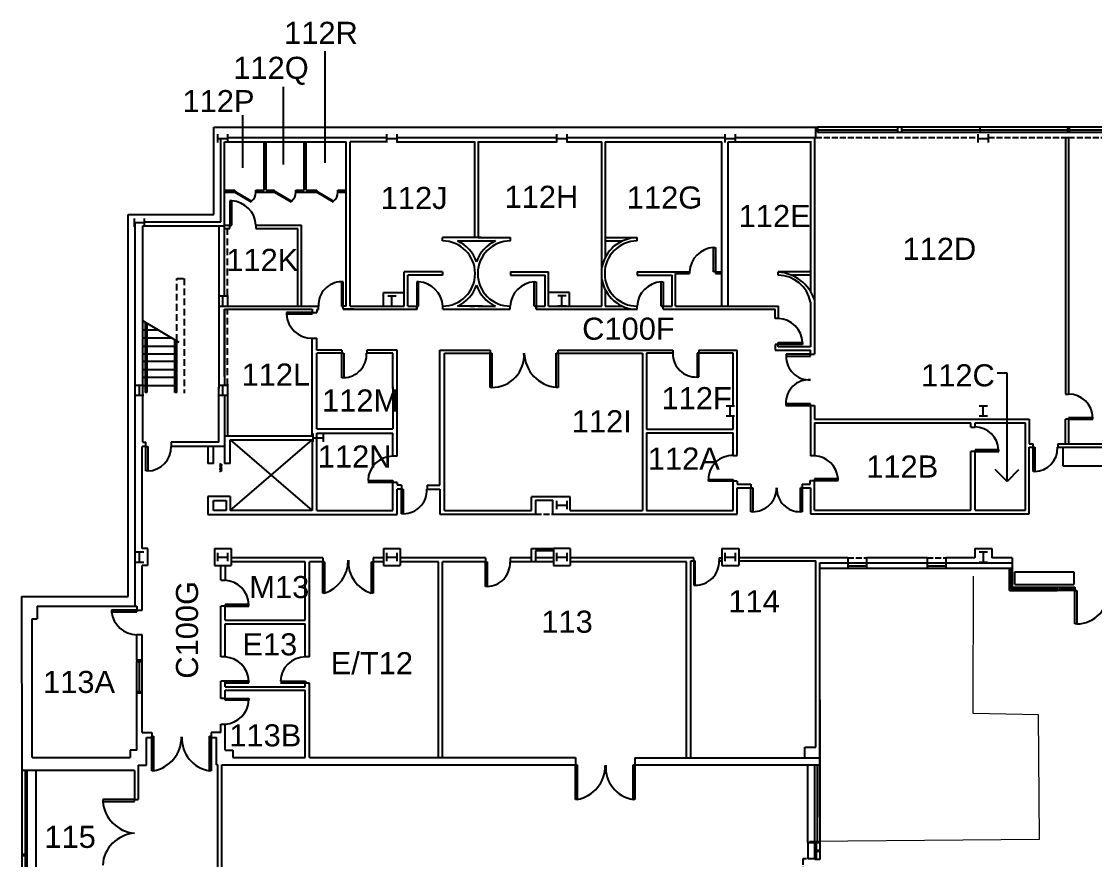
# Model space of a CAD drawing. Header units: inches. Extents: x -3488 to 2453, y 689 to 3968.
# Drawn here: x -3357 to -1826, y 2773 to 3968 of the extents above; entities that cross this region are included whole.
import ezdxf

# ---------------------------------------------------------------- set-up
doc = ezdxf.new("R2010")
doc.units = ezdxf.units.IN
doc.header["$LTSCALE"] = 96
doc.header["$MEASUREMENT"] = 0
doc.linetypes.add('HIDDEN', pattern=[0.12, 0.09, -0.03])
doc.linetypes.add('LD7', pattern=[0.15, 0.1, -0.05])
for name, color, linetype in [('A-DOOR', 4, 'CONTINUOUS'), ('A-EDIT', 9, 'CONTINUOUS'), ('A-FLOR-HRAL', 4, 'CONTINUOUS'), ('A-FLOR-STRS', 4, 'CONTINUOUS'), ('A-FURN', 3, 'CONTINUOUS'), ('A-GLAZ', 3, 'CONTINUOUS'), ('A-PFLR-TEXT', 3, 'CONTINUOUS'), ('A-ROOF-OTLN', 6, 'HIDDEN'), ('A-WALL', 5, 'CONTINUOUS'), ('A-WALL-JAMB', 6, 'CONTINUOUS'), ('S-COLS', 6, 'CONTINUOUS')]:
    doc.layers.add(name, color=color, linetype=linetype)
doc.layers.add('L-SITE-WALK', color=6, linetype='CONTINUOUS', lineweight=0)
doc.styles.get("Standard").update_dxf_attribs({"font": 'arial.ttf'})

msp = doc.modelspace()

# ---------------------------------------------------------------- linework, layer by layer
at = {"layer": 'A-DOOR'}
for p, q in [((-3053.2, 3724.6), (-3052.7, 3725.5)), ((-3053.2, 3724.6), (-3029.7, 3711)), ((-3052.7, 3725.5), (-3029.2, 3711.9)), ((-2996.2, 3724.6), (-2995.7, 3725.5)), ((-2996.2, 3724.6), (-2972.8, 3711)), ((-2995.7, 3725.5), (-2972.3, 3711.9)), ((-2936.2, 3724.6), (-2935.7, 3725.5)), ((-2936.2, 3724.6), (-2912.8, 3711)), ((-2935.7, 3725.5), (-2912.3, 3711.9)), ((-3060, 3712.2), (-3060, 3677.5)), ((-3057.4, 3712.2), (-3060, 3712.2)), ((-3057.4, 3677.5), (-3057.4, 3712.2)), ((-3029.7, 3711), (-3029.2, 3711.9)), ((-2972.8, 3711), (-2972.3, 3711.9)), ((-2912.8, 3711), (-2912.3, 3711.9)), ((-3060, 3677.5), (-3057.4, 3677.5)), ((-3060, 3677.5), (-3057.4, 3677.5)), ((-2369.9, 3610.9), (-2369.9, 3645.7)), ((-2369.9, 3645.7), (-2367.2, 3645.7)), ((-2367.2, 3645.7), (-2367.2, 3608.5)), ((-2367.2, 3610.9), (-2369.9, 3610.9)), ((-2898.3, 3596.7), (-2900.9, 3596.7)), ((-2900.9, 3596.7), (-2900.9, 3562)), ((-2898.3, 3562), (-2898.3, 3596.7)), ((-2790.8, 3596.7), (-2793.4, 3596.7)), ((-2790.8, 3562), (-2790.8, 3596.7)), ((-2625.7, 3562), (-2625.7, 3596.7)), ((-2625.7, 3596.7), (-2623.1, 3596.7)), ((-2623.1, 3596.7), (-2623.1, 3562)), ((-2444.6, 3596.7), (-2442, 3596.7)), ((-2444.6, 3562), (-2444.6, 3596.7)), ((-2442, 3596.7), (-2442, 3562)), ((-2942.6, 3553), (-2979.4, 3553)), ((-2979.4, 3553), (-2979.4, 3550.5)), ((-2942.6, 3553), (-2942.6, 3550.5)), ((-2900.9, 3562), (-2898.3, 3562)), ((-2793.4, 3562), (-2790.8, 3562)), ((-2793.4, 3562), (-2791.5, 3562)), ((-2623.1, 3562), (-2625.7, 3562)), ((-2625, 3562), (-2623.1, 3562)), ((-2442, 3562), (-2444.6, 3562)), ((-2444.6, 3562), (-2442, 3562)), ((-2942.6, 3550.5), (-2979.4, 3550.5)), ((-2277.6, 3510.1), (-2242.8, 3510.1)), ((-2277.6, 3507.5), (-2277.6, 3510.1)), ((-2242.8, 3507.5), (-2277.6, 3507.5)), ((-2242.8, 3510.1), (-2242.8, 3507.5)), ((-2900.2, 3494.8), (-2897.7, 3494.8)), ((-2900.2, 3460), (-2900.2, 3494.8)), ((-2897.7, 3494.8), (-2897.7, 3460)), ((-2688.9, 3494.8), (-2686.1, 3494.8)), ((-2688.9, 3446.2), (-2688.9, 3494.8)), ((-2686.1, 3494.8), (-2686.1, 3446.2)), ((-2594.4, 3494.8), (-2591.6, 3494.8)), ((-2594.4, 3446.2), (-2594.4, 3494.8)), ((-2591.6, 3494.8), (-2591.6, 3446.2)), ((-2393.5, 3494.8), (-2393.5, 3461)), ((-2390.9, 3494.8), (-2393.5, 3494.8)), ((-2390.9, 3461), (-2390.9, 3494.8)), ((-2231.5, 3493.3), (-2266.5, 3493.3)), ((-2266.5, 3493.3), (-2266.5, 3490.8)), ((-2231.5, 3490.8), (-2231.5, 3493.3)), ((-2266.5, 3490.8), (-2231.5, 3490.8)), ((-2393.5, 3461), (-2390.9, 3461)), ((-2897.7, 3460), (-2900.2, 3460)), ((-2686.1, 3446.2), (-2688.9, 3446.2)), ((-2591.6, 3446.2), (-2594.4, 3446.2)), ((-2231.8, 3422.8), (-2266.8, 3422.8)), ((-2266.8, 3422.8), (-2266.8, 3420.3)), ((-2266.8, 3420.3), (-2231.8, 3420.3)), ((-2231.8, 3420.3), (-2231.8, 3422.8)), ((-1828.8, 3402.8), (-1863.3, 3402.8)), ((-1863.3, 3402.8), (-1863.3, 3400.8)), ((-1863.3, 3400.8), (-1828.8, 3400.8)), ((-1828.8, 3400.8), (-1828.8, 3402.8)), ((-3179.9, 3361.7), (-3177.4, 3361.7)), ((-3179.9, 3326.9), (-3179.9, 3361.7)), ((-3177.4, 3361.7), (-3177.4, 3326.9)), ((-1996.8, 3357.1), (-1996.8, 3354.8)), ((-1963, 3357.1), (-1996.8, 3357.1)), ((-1996.8, 3354.8), (-1963, 3354.8)), ((-1963, 3354.8), (-1963, 3357.1)), ((-1914.1, 3360.8), (-1911.5, 3360.8)), ((-1914.1, 3326), (-1914.1, 3360.8)), ((-1911.5, 3360.8), (-1911.5, 3326)), ((-3177.4, 3326.9), (-3179.9, 3326.9)), ((-3075, 3337.8), (-3071.2, 3335.9)), ((-3075, 3334), (-3071.2, 3335.9)), ((-3075, 3334), (-3071.2, 3332.1)), ((-3075, 3330.1), (-3071.2, 3332.1)), ((-3075, 3330.1), (-3071.2, 3328.2)), ((-3075, 3326.3), (-3071.2, 3328.2)), ((-1911.5, 3326), (-1914.1, 3326)), ((-2863.2, 3313.3), (-2827.5, 3313.3)), ((-2827.5, 3310.5), (-2863.2, 3310.5)), ((-2827.5, 3313.3), (-2827.5, 3310.5)), ((-2377.3, 3312.4), (-2377.3, 3314.8)), ((-2377.3, 3314.8), (-2341.9, 3314.8)), ((-2341.9, 3312.4), (-2377.3, 3312.4)), ((-2341.9, 3314.8), (-2341.9, 3312.4)), ((-2192.2, 3315.6), (-2226, 3315.6)), ((-2226, 3315.6), (-2226, 3313.3)), ((-2226, 3313.3), (-2192.2, 3313.3)), ((-2192.2, 3313.3), (-2192.2, 3315.6)), ((-2815.1, 3300.9), (-2812.6, 3300.9)), ((-2815.1, 3266), (-2815.1, 3300.9)), ((-2812.6, 3300.9), (-2812.6, 3266)), ((-2316.5, 3302.8), (-2314.1, 3302.8)), ((-2316.5, 3268.8), (-2316.5, 3302.8)), ((-2314.1, 3302.8), (-2314.1, 3268.8)), ((-2243.3, 3302.8), (-2245.8, 3302.8)), ((-2245.7, 3268.8), (-2245.7, 3302.8)), ((-2243.3, 3302.8), (-2243.3, 3268.8)), ((-2812.6, 3266), (-2815.1, 3266)), ((-2314.1, 3268.8), (-2316.5, 3268.8)), ((-2243.3, 3268.8), (-2245.7, 3268.8)), ((-2927.5, 3152.6), (-2927.5, 3197.2)), ((-2925.2, 3197.2), (-2927.5, 3197.2)), ((-2925.2, 3197.2), (-2925.2, 3152.6)), ((-2858.1, 3152.6), (-2858.1, 3197.2)), ((-2858.1, 3197.2), (-2855.7, 3197.2)), ((-2855.7, 3197.2), (-2855.7, 3152.6)), ((-2695.5, 3197.2), (-2693, 3197.2)), ((-2695.5, 3162.3), (-2695.5, 3197)), ((-2693, 3197.2), (-2693, 3162.3)), ((-2398.2, 3198.9), (-2398.2, 3164)), ((-2398.2, 3198.9), (-2396.3, 3198.9)), ((-2396.3, 3164), (-2396.3, 3198.9)), ((-2693, 3162.3), (-2695.5, 3162.3)), ((-2398.2, 3164), (-2396.3, 3164)), ((-1854.2, 3108.7), (-1854.2, 3156.2)), ((-1854.2, 3156.2), (-1851.6, 3156.2)), ((-1851.6, 3156.2), (-1851.6, 3108.7)), ((-2925.2, 3152.6), (-2927.5, 3152.6)), ((-2855.7, 3152.6), (-2858.1, 3152.6)), ((-3192.8, 3128.4), (-3229.1, 3128.4)), ((-3229.1, 3128.4), (-3229.1, 3126.1)), ((-3229.1, 3126.1), (-3192.8, 3126.1)), ((-3192.8, 3126.1), (-3192.8, 3128.4)), ((-3032.9, 3136.5), (-3066.6, 3136.5)), ((-3066.6, 3136.5), (-3066.6, 3134.2)), ((-3066.6, 3134.2), (-3032.9, 3134.2)), ((-3032.9, 3134.2), (-3032.9, 3136.5)), ((-1851.6, 3108.7), (-1854.2, 3108.7)), ((-3032.9, 3027.2), (-3066.6, 3027.2)), ((-3066.6, 3024.9), (-3032.9, 3024.9)), ((-3032.9, 3024.9), (-3032.9, 3027.2)), ((-2988.1, 3027), (-2952.4, 3027)), ((-2952.4, 3024.2), (-2988.1, 3024.2)), ((-2952.4, 3027), (-2952.4, 3024.2)), ((-3066.6, 3000.2), (-3066.6, 3002.5)), ((-3066.6, 3002.5), (-3032.9, 3002.5)), ((-3032.9, 3002.5), (-3032.9, 3000.2)), ((-3032.9, 3000.2), (-3066.6, 3000.2)), ((-3171.3, 2948.5), (-3169, 2948.5)), ((-3171.3, 2899.2), (-3171.3, 2948.5)), ((-3169, 2948.5), (-3169, 2899.2)), ((-3089.3, 2948.5), (-3087, 2948.5)), ((-3089.3, 2899.2), (-3089.3, 2948.5)), ((-3087, 2948.5), (-3087, 2899.2)), ((-3169, 2899.2), (-3171.3, 2899.2)), ((-3087, 2899.2), (-3089.3, 2899.2)), ((-2566.7, 2858.4), (-2566.7, 2907.7)), ((-2566.7, 2907.7), (-2564.4, 2907.7)), ((-2564.4, 2907.7), (-2564.4, 2858.4)), ((-2484.7, 2858.4), (-2484.7, 2907.7)), ((-2484.7, 2907.7), (-2482.3, 2907.7)), ((-2482.3, 2907.7), (-2482.3, 2858.4)), ((-3241.6, 2858.5), (-3241.6, 2855.5)), ((-3196.3, 2858.5), (-3241.6, 2858.5)), ((-3241.6, 2855.5), (-3196.3, 2855.5)), ((-3196.3, 2855.5), (-3196.3, 2858.5)), ((-2564.4, 2858.4), (-2566.7, 2858.4)), ((-2482.3, 2858.4), (-2484.7, 2858.4))]:
    msp.add_line(p, q, dxfattribs=at)
at = {"layer": 'A-DOOR', "linetype": 'HIDDEN'}
for p, q in [((-2242.6, 2773.7), (-2242.6, 2676.2)), ((-2225.6, 2773.7), (-2242.6, 2773.7))]:
    msp.add_line(p, q, dxfattribs=at)
at = {"layer": 'A-DOOR'}
for centre, radius, start, end in [((-3037.9, 3723.8), 14.7, 306.0918, 3.0932), ((-2980.9, 3723.8), 14.7, 306.0918, 3.0932), ((-2920.9, 3723.8), 14.7, 306.0918, 3.0932), ((-3059.4, 3675.8), 36.4, 2.5858, 86.9186), ((-2367.9, 3609.3), 36.4, 93.0814, 177.4142), ((-2900.8, 3563.9), 32.8, 90.2276, 183.3412), ((-2792.8, 3560.3), 36.4, 2.5858, 86.9186), ((-2623.7, 3560.3), 36.4, 93.0814, 177.4142), ((-2442.6, 3560.3), 36.4, 93.0814, 177.4142), ((-2943.5, 3552.2), 35.7, 182.6793, 271.4586), ((-2279.2, 3508.1), 36.4, 3.0814, 87.4142), ((-2898.1, 3493.1), 33.1, 270.7102, 2.8987), ((-2685.7, 3491.6), 45.4, 269.4841, 4.0337), ((-2589.7, 3496.3), 50.3, 181.7806, 264.7015), ((-2394.9, 3494), 33.1, 178.7262, 272.3924), ((-2233.1, 3490.1), 33.3, 178.7265, 272.5358), ((-2234.1, 3424.2), 32.7, 85.7274, 182.5274), ((-1863.1, 3402.3), 34.2, 0.9562, 90.2036), ((-1997.5, 3355.4), 34.4, 2.851, 88.8749), ((-3178.2, 3361.3), 34.4, 271.2298, 1.1307), ((-1912.8, 3359.9), 33.9, 272.1695, 1.3078), ((-2827.7, 3312.6), 35.3, 89.6739, 178.8749), ((-2343.1, 3314.9), 34.1, 88.0564, 180.2733), ((-2226.7, 3313.9), 34.4, 2.851, 88.8749), ((-2812.6, 3299.7), 33.7, 270.0621, 1.8962), ((-2314, 3302.8), 34, 269.8723, 359.951), ((-2246.5, 3302.1), 33.3, 178.7658, 271.4109), ((-2940.2, 3199.1), 48.8, 287.9242, 0.6454), ((-2844.4, 3197.1), 46.7, 176.8324, 252.5812), ((-2693.4, 3195.4), 33.1, 270.7102, 2.8987), ((-2395.6, 3197.6), 33.6, 268.7147, 2.231), ((-3069.3, 3134.9), 36.3, 2.6003, 85.7451), ((-1852.1, 3154.7), 45.9, 270.5889, 1.8512), ((-3192, 3130.4), 37.2, 186.5419, 268.8762), ((-3069.3, 3025.5), 36.3, 2.6003, 85.7451), ((-2952.6, 3026.3), 35.3, 89.6739, 178.8749), ((-3069.3, 3001.9), 36.3, 274.2549, 357.3997), ((-3178, 2947.1), 48.8, 280.6351, 0.6454), ((-3081.8, 2945.3), 46.7, 176.8324, 260.8136), ((-2573.4, 2906.3), 48.8, 280.6351, 0.6454), ((-2477.2, 2904.5), 46.7, 176.8324, 260.8136), ((-3191.6, 2860.1), 50.2, 185.1657, 264.6557), ((-3193.2, 2761.7), 48.5, 93.5907, 176.5878)]:
    msp.add_arc(centre, radius, start, end, dxfattribs=at)
at = {"layer": 'A-EDIT'}
for p, q in [((-2428.1, 3499.2), (-2428.1, 3494.8)), ((-3059.5, 3371.3), (-2942.5, 3270.5)), ((-3059.5, 3270.5), (-2942.5, 3371.3)), ((-1871.3, 3360.7), (-1871.3, 3334.2)), ((-1871.3, 3334.2), (-1738.7, 3334.2)), ((-3066.6, 3061.7), (-3073, 3061.7))]:
    msp.add_line(p, q, dxfattribs=at)
at = {"layer": 'A-FLOR-HRAL'}
for p, q in [((-3180.9, 3539), (-3180.9, 3439)), ((-3178.6, 3537.6), (-3178.6, 3439)), ((-3138.5, 3439), (-3138.5, 3513.8)), ((-3135.9, 3439), (-3135.9, 3512.3)), ((-3178.6, 3439), (-3180.9, 3439)), ((-3135.9, 3439), (-3138.5, 3439))]:
    msp.add_line(p, q, dxfattribs=at)
at = {"layer": 'A-FLOR-STRS'}
for p, q in [((-3132.3, 3510.2), (-3184.3, 3541)), ((-3180.9, 3527.7), (-3184.3, 3527.7)), ((-3161.9, 3527.7), (-3178.6, 3527.7)), ((-3180.9, 3516.5), (-3184.3, 3516.5)), ((-3142.7, 3516.5), (-3178.6, 3516.5)), ((-3184.3, 3505), (-3180.9, 3505)), ((-3184.3, 3493.8), (-3180.9, 3493.8)), ((-3178.6, 3505), (-3138.5, 3505)), ((-3178.6, 3493.8), (-3138.5, 3493.8)), ((-3184.3, 3483.6), (-3180.9, 3483.6)), ((-3178.6, 3483.6), (-3138.5, 3483.6)), ((-3184.3, 3471.7), (-3180.9, 3471.7)), ((-3184.3, 3460.8), (-3180.9, 3460.8)), ((-3178.6, 3471.7), (-3138.5, 3471.7)), ((-3178.6, 3460.8), (-3138.5, 3460.8)), ((-3184.3, 3448.7), (-3180.9, 3448.7)), ((-3178.6, 3448.7), (-3138.5, 3448.7))]:
    msp.add_line(p, q, dxfattribs=at)
at = {"layer": 'A-FURN'}
for p, q in [((-1940, 3183), (-1855.7, 3183)), ((-1940, 3164.8), (-1940, 3183)), ((-1855.7, 3183), (-1855.7, 3164.8)), ((-1940, 3164.8), (-1855.7, 3164.8))]:
    msp.add_line(p, q, dxfattribs=at)
at = {"layer": 'A-GLAZ'}
for p, q in [((-2107.5, 3817.2), (-2221.8, 3817.2)), ((-2221.8, 3813.5), (-2107.5, 3813.5)), ((-1864.8, 3817.2), (-2101.9, 3817.2)), ((-2101.9, 3813.5), (-1864.8, 3813.5)), ((-1747.9, 3817.2), (-1862.3, 3817.2)), ((-1862.3, 3813.5), (-1747.9, 3813.5)), ((-2221.8, 3810.4), (-2107.5, 3810.4)), ((-2101.9, 3810.4), (-1864.8, 3810.4)), ((-1862.3, 3810.4), (-1747.9, 3810.4)), ((-2178.4, 3196), (-2151.5, 3196)), ((-2151.5, 3191.1), (-2178.4, 3191.1)), ((-2178.4, 3188.2), (-2151.5, 3188.2)), ((-2065.2, 3196), (-2038.3, 3196)), ((-2038.3, 3191.1), (-2065.2, 3191.1)), ((-2065.2, 3188.2), (-2038.3, 3188.2)), ((-1947.6, 3156.2), (-1947.6, 3188.2)), ((-1945.8, 3188.2), (-1945.8, 3158.3)), ((-1943.9, 3188.2), (-1943.9, 3161.3)), ((-1947.6, 3156.2), (-1879.6, 3156.2)), ((-1879.6, 3158.3), (-1945.8, 3158.3)), ((-1943.9, 3161.3), (-1879.6, 3161.3)), ((-1876.2, 3161.3), (-1856.6, 3161.3)), ((-1856.5, 3158.3), (-1876.2, 3158.3)), ((-1856.6, 3156.2), (-1876.2, 3156.2)), ((-3192.7, 3012.1), (-3192.7, 3055.2)), ((-3189.1, 3012.1), (-3189.1, 3055.2)), ((-3185.4, 3012.1), (-3185.4, 3055.2))]:
    msp.add_line(p, q, dxfattribs=at)
at = {"layer": 'A-PFLR-TEXT'}
for p, q in [((-2924, 3766.6), (-2924, 3925.8)), ((-2983.4, 3764.2), (-2983.4, 3874.7)), ((-3041.7, 3759.5), (-3041.7, 3834.3)), ((-1951.2, 3466.3), (-1965, 3466.3)), ((-1951.2, 3312), (-1951.2, 3466.3)), ((-1951.2, 3312), (-1968.3, 3329.2)), ((-1934.7, 3328.6), (-1951.2, 3312))]:
    msp.add_line(p, q, dxfattribs=at)
at = {"layer": 'A-ROOF-OTLN'}
for p, q in [((-2224.3, 3802.5), (-1992.3, 3802.5)), ((-1977.8, 3802.5), (-1867.8, 3802.5)), ((-1977.8, 3802.5), (-1867.8, 3802.5)), ((-1863.3, 3802.5), (-1632.8, 3802.5)), ((-2624.1, 3265.5), (-2599.2, 3265.5)), ((-2178.4, 3203.2), (-2151.5, 3203.2)), ((-2065.2, 3203.2), (-2038.3, 3203.2))]:
    msp.add_line(p, q, dxfattribs=at)
at = {"layer": 'A-ROOF-OTLN', "linetype": 'LD7'}
for p, q in [((-3063.7, 3577.1), (-3063.7, 3673)), ((-3135.9, 3601.6), (-3125.2, 3601.6)), ((-3135.9, 3512.3), (-3135.9, 3601.6)), ((-3125.2, 3601.6), (-3125.2, 3438)), ((-3063.7, 3449.4), (-3063.7, 3557.5))]:
    msp.add_line(p, q, dxfattribs=at)
at = {"layer": 'A-WALL'}
for p, q in [((-3082.8, 3692.5), (-3082.8, 3817.2)), ((-3082.8, 3817.2), (-2221.8, 3817.2)), ((-2224.3, 3817.2), (-2224.3, 3802.5)), ((-2221.8, 3817.2), (-2221.8, 3810.4)), ((-3072.8, 3682.5), (-3072.8, 3801.2)), ((-3062.8, 3802.5), (-2836.1, 3802.5)), ((-2821.6, 3802.5), (-2593.6, 3802.5)), ((-2579, 3802.5), (-2353.3, 3802.5)), ((-2338.7, 3802.5), (-2224.3, 3802.5)), ((-2226, 3802.5), (-2226, 3493.3)), ((-1867.8, 3802.5), (-1867.8, 3436.4)), ((-1867.8, 3802.5), (-1863.3, 3802.5)), ((-1863.3, 3802.5), (-1863.3, 3436.4)), ((-3067.8, 3796.6), (-2894.1, 3796.6)), ((-3067.8, 3576.5), (-3067.8, 3796.6)), ((-3011.2, 3727.6), (-3011.2, 3796.6)), ((-3008.2, 3727.6), (-3008.2, 3796.6)), ((-2954.2, 3727.6), (-2954.2, 3796.6)), ((-2951.2, 3727.6), (-2951.2, 3796.6)), ((-2894.1, 3562), (-2894.1, 3796.6)), ((-2836.1, 3796.6), (-2888.6, 3796.6)), ((-2888.6, 3562), (-2888.6, 3796.6)), ((-2821.6, 3796.6), (-2711, 3796.6)), ((-2711, 3796.8), (-2711, 3660)), ((-2705.6, 3796.9), (-2705.6, 3660)), ((-2705.6, 3796.6), (-2593.6, 3796.6)), ((-2579, 3796.6), (-2529.3, 3796.6)), ((-2529.3, 3562), (-2529.3, 3796.6)), ((-2524.5, 3796.6), (-2524.5, 3631.4)), ((-2524.5, 3796.6), (-2358, 3796.6)), ((-2358, 3562), (-2358, 3796.6)), ((-2349.3, 3796.6), (-2230.2, 3796.6)), ((-2349.3, 3562), (-2349.3, 3796.6)), ((-2231.8, 3796.6), (-2231.8, 3583.3)), ((-3067.8, 3727.6), (-3053.2, 3727.6)), ((-3067.8, 3724.6), (-3053.2, 3724.6)), ((-3053.2, 3724.6), (-3053.2, 3727.6)), ((-3023.2, 3727.6), (-3011.2, 3727.6)), ((-3023.2, 3724.6), (-3023.2, 3727.6)), ((-3023.2, 3724.6), (-2996.2, 3724.6)), ((-3008.2, 3727.6), (-2996.2, 3727.6)), ((-2996.2, 3724.6), (-2996.2, 3727.6)), ((-2966.2, 3727.6), (-2954.2, 3727.6)), ((-2966.2, 3724.6), (-2966.2, 3727.6)), ((-2966.2, 3724.6), (-2966.2, 3727.6)), ((-2966.2, 3724.6), (-2936.1, 3724.6)), ((-2951.2, 3727.6), (-2936.1, 3727.6)), ((-2936.1, 3724.6), (-2936.1, 3727.6)), ((-2906.1, 3727.6), (-2894.1, 3727.6)), ((-2906.1, 3724.6), (-2906.1, 3727.6)), ((-2906.1, 3724.6), (-2894.1, 3724.6)), ((-3205.1, 3692.5), (-3082.8, 3692.5)), ((-3205.1, 3147.9), (-3205.1, 3692.5)), ((-3195.1, 3134.1), (-3195.1, 3681.2)), ((-3184.3, 3367.8), (-3184.3, 3676.5)), ((-3184.3, 3676.5), (-3067.8, 3676.5)), ((-3181.8, 3682.5), (-3072.8, 3682.5)), ((-3076, 3676.5), (-3076, 3444.6)), ((-3067.8, 3677.5), (-3060, 3677.5)), ((-3060, 3673), (-3060, 3677.5)), ((-3022.9, 3677.5), (-2957.7, 3677.5)), ((-3022.9, 3677.5), (-3022.9, 3673)), ((-2957.7, 3562), (-2957.7, 3677.5)), ((-3067.8, 3673), (-3060, 3673)), ((-3022.9, 3673), (-2963.2, 3673)), ((-2963.2, 3562), (-2963.2, 3673)), ((-2701.7, 3660), (-2756.6, 3660)), ((-2756.6, 3655), (-2756.6, 3660)), ((-2705.6, 3660), (-2659.9, 3660)), ((-2659.9, 3655), (-2659.9, 3660)), ((-2524.5, 3660), (-2478.8, 3660)), ((-2478.8, 3655), (-2478.8, 3660)), ((-2735.3, 3655), (-2681.1, 3655)), ((-2524.5, 3655), (-2500, 3655)), ((-2756.6, 3611), (-2811.2, 3611)), ((-2811.2, 3562), (-2811.2, 3611)), ((-2756.6, 3606), (-2806.2, 3606)), ((-2806.2, 3562), (-2806.2, 3606)), ((-2756.6, 3611), (-2756.6, 3606)), ((-2659.9, 3611), (-2659.9, 3606)), ((-2659.9, 3611), (-2605.3, 3611)), ((-2659.9, 3606), (-2610.3, 3606)), ((-2610.3, 3562), (-2610.3, 3606)), ((-2605.3, 3562), (-2605.3, 3611)), ((-2478.8, 3611), (-2424.2, 3611)), ((-2478.8, 3611), (-2478.8, 3606)), ((-2478.8, 3606), (-2429.2, 3606)), ((-2429.2, 3562), (-2429.2, 3606)), ((-2424.2, 3611), (-2404.3, 3611)), ((-2424.2, 3608.5), (-2404.3, 3608.5)), ((-2424.2, 3562), (-2424.2, 3608.5)), ((-2404.3, 3610.9), (-2404.3, 3608.5)), ((-2367.2, 3610.9), (-2358, 3611)), ((-2367.2, 3608.5), (-2358, 3608.5)), ((-2277.5, 3606), (-2277.5, 3611)), ((-2231.8, 3611), (-2277.5, 3611)), ((-2231.8, 3606), (-2258.5, 3606)), ((-2793.4, 3596.7), (-2793.4, 3557.5)), ((-2524.5, 3585.5), (-2524.5, 3562)), ((-3063.7, 3577.1), (-3063.7, 3562)), ((-2840.9, 3562), (-2840.9, 3581.3)), ((-2840.9, 3581.3), (-2811.2, 3581.3)), ((-2575.5, 3581.3), (-2605.3, 3581.3)), ((-2575.5, 3562), (-2575.5, 3581.3)), ((-2231.8, 3567.9), (-2231.8, 3562)), ((-3067.8, 3461.5), (-3067.8, 3557.5)), ((-3067.8, 3557.5), (-3067.8, 3449.4)), ((-3067.8, 3557.5), (-2942.6, 3557.5)), ((-3065.2, 3562), (-2933.6, 3562)), ((-2942.6, 3557.5), (-2942.6, 3553)), ((-2942.6, 3553), (-2935.8, 3553)), ((-2935.8, 3557.4), (-2935.8, 3553)), ((-2935.8, 3557.4), (-2933.6, 3557.4)), ((-2933.6, 3557.4), (-2933.6, 3562)), ((-2898.3, 3557.5), (-2898.3, 3562)), ((-2894.1, 3562), (-2898.3, 3562)), ((-2883.5, 3557.5), (-2898.3, 3557.5)), ((-2898.3, 3557.5), (-2793.4, 3557.5)), ((-2888.6, 3562), (-2811.2, 3562)), ((-2806.2, 3562), (-2793.4, 3562)), ((-2793.4, 3562.3), (-2793.4, 3557.5)), ((-2793.4, 3562), (-2793.4, 3557.2)), ((-2793.4, 3557.5), (-2793.4, 3562)), ((-2756.4, 3557.5), (-2756.4, 3561.7)), ((-2756.4, 3557.5), (-2660.1, 3557.5)), ((-2705.5, 3562), (-2735.3, 3562)), ((-2710.9, 3562), (-2735.3, 3562)), ((-2717.1, 3562), (-2711, 3562)), ((-2717.1, 3562), (-2711, 3562)), ((-2705.6, 3562), (-2681.2, 3562)), ((-2699.4, 3562), (-2705.5, 3562)), ((-2699.4, 3562), (-2705.5, 3562)), ((-2660.1, 3557.5), (-2660.1, 3561.7)), ((-2623.1, 3562.3), (-2623.1, 3557.5)), ((-2623.1, 3557.5), (-2623.1, 3562)), ((-2623.1, 3562), (-2610.3, 3562)), ((-2623.1, 3557.5), (-2479, 3557.5)), ((-2605.3, 3562), (-2529.3, 3562)), ((-2524.5, 3562), (-2500, 3562)), ((-2479, 3557.5), (-2479, 3562)), ((-2442, 3557.5), (-2442, 3562)), ((-2442, 3562), (-2429.2, 3562)), ((-2442, 3557.5), (-2281.8, 3557.5)), ((-2424.2, 3562), (-2277.3, 3562)), ((-2281.8, 3544.5), (-2281.8, 3557.5)), ((-2277.3, 3544.5), (-2277.3, 3562)), ((-2231.8, 3562), (-2231.8, 3504.2)), ((-2277.3, 3544.5), (-2281.8, 3544.5)), ((-2942.6, 3377), (-2942.6, 3516.5)), ((-2942.6, 3516.5), (-2935.8, 3516.5)), ((-2935.8, 3499.2), (-2935.8, 3516.5)), ((-2277.3, 3507.5), (-2282.1, 3507.5)), ((-2282, 3507.5), (-2282, 3499.2)), ((-2282, 3507.5), (-2277.6, 3507.5)), ((-2277.6, 3504.2), (-2277.6, 3507.5)), ((-2900.2, 3499.2), (-2935.8, 3499.2)), ((-2900.2, 3494.8), (-2935.8, 3494.8)), ((-2935.8, 3386.9), (-2935.8, 3494.8)), ((-2900.2, 3499.2), (-2900.2, 3494.8)), ((-2864.9, 3499.2), (-2864.9, 3494.8)), ((-2821.2, 3499.2), (-2864.9, 3499.2)), ((-2827.5, 3494.8), (-2864.9, 3494.8)), ((-2827.5, 3444.6), (-2827.5, 3494.8)), ((-2821.2, 3348), (-2821.2, 3499.2)), ((-2760.4, 3306.6), (-2760.4, 3499.2)), ((-2760.4, 3499.2), (-2688.9, 3499.2)), ((-2753.7, 3270.6), (-2753.7, 3494.8)), ((-2753.7, 3494.8), (-2688.9, 3494.8)), ((-2688.9, 3499.2), (-2688.9, 3494.8)), ((-2591.6, 3494.8), (-2591.6, 3499.2)), ((-2591.6, 3499.2), (-2428.1, 3499.2)), ((-2591.6, 3494.8), (-2471.3, 3494.8)), ((-2471.3, 3494.8), (-2471.3, 3270.6)), ((-2465.5, 3494.8), (-2465.5, 3386.6)), ((-2428.1, 3494.8), (-2465.5, 3494.8)), ((-2390.9, 3499.2), (-2390.9, 3494.8)), ((-2390.9, 3499.2), (-2336, 3499.2)), ((-2341.9, 3494.8), (-2390.9, 3494.8)), ((-2341.9, 3419.4), (-2341.9, 3494.8)), ((-2336, 3413.6), (-2336, 3499.2)), ((-2282, 3499.2), (-2231.5, 3499.2)), ((-2231.8, 3504.2), (-2277.6, 3504.2)), ((-2231.5, 3493.3), (-2231.5, 3499.2)), ((-2231.5, 3493.3), (-2226, 3493.3)), ((-3076, 3367.8), (-3076, 3446.6)), ((-3063.7, 3450.8), (-3063.7, 3377)), ((-2827.5, 3446.8), (-2827.5, 3386.9)), ((-3067.9, 3434.9), (-3067.9, 3362)), ((-1867.8, 3436.4), (-1863.3, 3436.4)), ((-2336, 3349), (-2336, 3417.9)), ((-2231.8, 3420.3), (-2226, 3420.3)), ((-2231.8, 3420.3), (-2231.8, 3348.3)), ((-2226, 3420.3), (-2226, 3400.7)), ((-2341.9, 3386.6), (-2341.9, 3404.9)), ((-2226, 3400.7), (-1919.6, 3400.7)), ((-1919.6, 3400.7), (-1919.6, 3365.6)), ((-1867.8, 3365.5), (-1867.8, 3400.8)), ((-1863.3, 3400.8), (-1867.8, 3400.8)), ((-1863.3, 3400.8), (-1863.3, 3365.5)), ((-2935.8, 3386.9), (-2827.5, 3386.9)), ((-2465.5, 3386.6), (-2341.9, 3386.6)), ((-2226, 3395.6), (-2002.8, 3395.6)), ((-2226, 3395.6), (-2226, 3348.3)), ((-2002.8, 3389.6), (-2002.8, 3395.6)), ((-2002.8, 3389.6), (-1996.7, 3389.6)), ((-1996.8, 3395.6), (-1925, 3395.6)), ((-1996.8, 3389.6), (-1996.8, 3395.6)), ((-1925, 3271.1), (-1925, 3395.6)), ((-3067.9, 3377), (-2942.6, 3377)), ((-3059.5, 3371.3), (-2942.5, 3371.3)), ((-3059.5, 3337.8), (-3059.5, 3371.3)), ((-2942.5, 3371.3), (-2942.5, 3270.5)), ((-2935.8, 3270.5), (-2935.8, 3380.9)), ((-2935.8, 3380.9), (-2827.5, 3380.9)), ((-2827.5, 3348), (-2827.5, 3380.9)), ((-2465.5, 3381.2), (-2341.9, 3381.2)), ((-2465.5, 3381.2), (-2465.5, 3270.6)), ((-2341.9, 3349), (-2341.9, 3381.2)), ((-3185.4, 3216.2), (-3185.4, 3361.7)), ((-3179.9, 3361.7), (-3185.4, 3361.7)), ((-3184.3, 3367.8), (-3179.9, 3367.8)), ((-3179.9, 3361.7), (-3179.9, 3367.8)), ((-3076, 3367.8), (-3143.7, 3367.8)), ((-3143.7, 3367.8), (-3143.7, 3362)), ((-3067.9, 3362), (-3143.7, 3362)), ((-3091.6, 3362), (-3091.6, 3337.6)), ((-3083.5, 3337.6), (-3083.5, 3362)), ((-3067.9, 3362), (-3067.9, 3337.8)), ((-1996.7, 3354.7), (-2002.8, 3354.7)), ((-2002.8, 3271.1), (-2002.8, 3354.7)), ((-1996.8, 3271.1), (-1996.8, 3354.7)), ((-1919.6, 3365.6), (-1914.1, 3365.6)), ((-1919.6, 3360.8), (-1914.1, 3360.8)), ((-1919.6, 3266), (-1919.6, 3360.8)), ((-1914.1, 3360.8), (-1914.1, 3365.6)), ((-1878.7, 3365.5), (-1878.7, 3360.7)), ((-1878.7, 3365.5), (-1729.4, 3365.5)), ((-1878.7, 3360.7), (-1729.4, 3360.7)), ((-2821.2, 3348), (-2827.5, 3348)), ((-2341.9, 3349), (-2336, 3349)), ((-2226, 3348.3), (-2231.8, 3348.3)), ((-3083.5, 3337.6), (-3091.6, 3337.6)), ((-3059.5, 3337.8), (-3067.9, 3337.8)), ((-2821.2, 3310.5), (-2827.5, 3310.5)), ((-2827.5, 3270.5), (-2827.5, 3310.5)), ((-2821.2, 3310.5), (-2821.2, 3306.6)), ((-2341.9, 3270.6), (-2341.9, 3312.4)), ((-2336.1, 3312.4), (-2341.9, 3312.4)), ((-2336.1, 3312.4), (-2336.1, 3308.2)), ((-2336.1, 3308.2), (-2316.5, 3308.2)), ((-2316.5, 3308.2), (-2316.5, 3302.8)), ((-2243.3, 3308.2), (-2243.3, 3302.8)), ((-2243.3, 3308.2), (-2232.1, 3308.2)), ((-2232.1, 3308.2), (-2232.1, 3313.3)), ((-2232.1, 3313.3), (-2226, 3313.3)), ((-2226, 3271.1), (-2226, 3313.3)), ((-2815.1, 3306.6), (-2821.2, 3306.6)), ((-2821.2, 3264.7), (-2821.2, 3300.9)), ((-2815.1, 3300.9), (-2821.2, 3300.9)), ((-2815.1, 3306.6), (-2815.1, 3300.9)), ((-2778.8, 3306.6), (-2778.8, 3300.9)), ((-2778.8, 3306.6), (-2760.4, 3306.6)), ((-2778.8, 3300.9), (-2760.4, 3300.9)), ((-2760.4, 3300.9), (-2760.4, 3265.5)), ((-2336, 3302.8), (-2316.5, 3302.8)), ((-2336, 3265.5), (-2336, 3302.8)), ((-2243.3, 3302.8), (-2231.8, 3302.8)), ((-2231.8, 3302.8), (-2231.8, 3266)), ((-3059.5, 3290.5), (-3091.6, 3290.5)), ((-3091.6, 3290.5), (-3091.6, 3264.7)), ((-3083.5, 3284.7), (-3065.2, 3284.7)), ((-3083.5, 3270.5), (-3083.5, 3284.7)), ((-3059.5, 3290.5), (-3075, 3290.5)), ((-3065.2, 3284.7), (-3065.2, 3270.5)), ((-3059.5, 3290.5), (-3059.5, 3270.5)), ((-2629.7, 3270.6), (-2629.7, 3289.9)), ((-2574.3, 3289.9), (-2629.7, 3289.9)), ((-2624.1, 3285.2), (-2599.2, 3285.2)), ((-2624.1, 3285.2), (-2624.1, 3265.5)), ((-2599.2, 3265.5), (-2599.2, 3285.2)), ((-2574.3, 3270.6), (-2574.3, 3289.9)), ((-3091.6, 3264.7), (-2821.2, 3264.7)), ((-3065.2, 3270.5), (-3083.5, 3270.5)), ((-2942.5, 3270.5), (-3059.5, 3270.5)), ((-2935.8, 3270.5), (-2827.5, 3270.5)), ((-2760.4, 3265.5), (-2624.1, 3265.5)), ((-2753.7, 3270.6), (-2629.7, 3270.6)), ((-2599.2, 3265.5), (-2336, 3265.5)), ((-2574.3, 3270.6), (-2471.3, 3270.6)), ((-2465.5, 3270.6), (-2341.9, 3270.6)), ((-2231.8, 3266), (-1919.6, 3266)), ((-2226, 3271.1), (-2002.8, 3271.1)), ((-1996.8, 3271.1), (-1925, 3271.1)), ((-3177.1, 3216.2), (-3185.4, 3216.2)), ((-3177.1, 3192.2), (-3177.1, 3216.2)), ((-2629.7, 3196.9), (-2629.7, 3216.2)), ((-2629.7, 3216.2), (-2598.3, 3216.2)), ((-1997, 3216.2), (-1997, 3203.2)), ((-1997, 3216.2), (-1973, 3216.2)), ((-1973, 3216.2), (-1973, 3203.2)), ((-2927.5, 3203.2), (-3058.1, 3203.2)), ((-2927.5, 3203.2), (-2927.5, 3197.2)), ((-2840.9, 3203.2), (-2855.7, 3203.2)), ((-2855.7, 3203.2), (-2855.7, 3197.2)), ((-2695.5, 3203.2), (-2816.9, 3203.2)), ((-2695.5, 3203.2), (-2695.5, 3197)), ((-2629.7, 3203.2), (-2660.2, 3203.2)), ((-2660.2, 3203.2), (-2660.2, 3197)), ((-2598.3, 3212.8), (-2624.1, 3212.8)), ((-2624.1, 3212.8), (-2624.1, 3197.2)), ((-2598.3, 3203.2), (-2624.1, 3203.2)), ((-2398.2, 3203.2), (-2574.3, 3203.2)), ((-2398.2, 3198.9), (-2398.2, 3203.2)), ((-2362, 3203.2), (-2358, 3203.2)), ((-2362, 3203.2), (-2362, 3198.9)), ((-2178.4, 3203.2), (-2334, 3203.2)), ((-2178.4, 3203.2), (-2178.4, 3188.2)), ((-2151.5, 3203.2), (-2151.5, 3188.2)), ((-2065.2, 3203.2), (-2151.5, 3203.2)), ((-2065.2, 3203.2), (-2065.2, 3188.2)), ((-1997, 3203.2), (-2038.3, 3203.2)), ((-2038.3, 3203.2), (-2038.3, 3188.2)), ((-1943.9, 3203.2), (-1973, 3203.2)), ((-1943.9, 3203.2), (-1943.9, 3188.2)), ((-3177.1, 3192.2), (-3185.4, 3192.2)), ((-3185.4, 3128.4), (-3185.4, 3192.2)), ((-3072.9, 3171), (-3072.9, 3192.2)), ((-3066.6, 3192.2), (-3066.6, 3171)), ((-2952.6, 3197.2), (-3058.1, 3197.2)), ((-2952.6, 3114.1), (-2952.6, 3197.2)), ((-2927.5, 3197.2), (-2946.5, 3197.2)), ((-2946.5, 3061.7), (-2946.5, 3197.2)), ((-2840.9, 3197.2), (-2855.7, 3197.2)), ((-2762.6, 3197.2), (-2816.9, 3197.2)), ((-2762.6, 2918.2), (-2762.6, 3197.2)), ((-2756.5, 2918.2), (-2756.5, 3197.2)), ((-2695.5, 3197.2), (-2756.5, 3197.2)), ((-2598.3, 3197.2), (-2660.2, 3197.2)), ((-2408.5, 3197.2), (-2574.3, 3197.2)), ((-2408.5, 2918.2), (-2408.5, 3197.2)), ((-2402.4, 2918.2), (-2402.4, 3198.9)), ((-2402.4, 3198.9), (-2398.2, 3198.9)), ((-2362, 3198.9), (-2358, 3198.9)), ((-2334, 3198.9), (-2224.2, 3198.9)), ((-2224.2, 2932.9), (-2224.2, 3198.9)), ((-2218.4, 2833.3), (-2218.4, 3196)), ((-2218.4, 3196), (-2178.4, 3196)), ((-2218.4, 3188.2), (-2178.4, 3188.2)), ((-2151.5, 3196), (-2065.2, 3196)), ((-2151.5, 3188.2), (-2065.2, 3188.2)), ((-2038.3, 3196), (-1943.9, 3196)), ((-2038.3, 3188.2), (-1943.9, 3188.2)), ((-3072.9, 3171), (-3066.6, 3171)), ((-2408.5, 2918.2), (-2408.5, 3180.1)), ((-3357.5, 3147.9), (-3357.2, 2899.6)), ((-3357.5, 3147.9), (-3205.1, 3147.9)), ((-3335.1, 3134.1), (-3335.1, 3116.2)), ((-3335.1, 3134.1), (-3192.8, 3134.1)), ((-3192.8, 3134.1), (-3192.8, 3128.4)), ((-3192.8, 3128.4), (-3185.4, 3128.4)), ((-3072.9, 3061.7), (-3072.9, 3134.2)), ((-3066.6, 3134.2), (-3072.9, 3134.2)), ((-3066.6, 3114.1), (-3066.6, 3134.2)), ((-3342.4, 2918), (-3342.4, 3116.2)), ((-3342.4, 3116.2), (-3335.1, 3116.2)), ((-3066.6, 3114.1), (-2952.6, 3114.1)), ((-3066.6, 3109.1), (-2952.6, 3109.1)), ((-3066.6, 3061.7), (-3066.6, 3109.1)), ((-2952.6, 3061.7), (-2952.6, 3109.1)), ((-3185.4, 3093.2), (-3192.7, 3093.2)), ((-3192.7, 3057.2), (-3192.7, 3093.2)), ((-3185.4, 3057.2), (-3185.4, 3093.2)), ((-3185.4, 3057.2), (-3192.7, 3057.2)), ((-2946.5, 3061.7), (-2952.3, 3061.7)), ((-3342.4, 2951.3), (-3342.4, 3025.1)), ((-3072.9, 3002.5), (-3072.9, 3027.2)), ((-3066.6, 3027.2), (-3072.9, 3027.2)), ((-3066.6, 3019.1), (-3066.6, 3027.2)), ((-3066.6, 3019.1), (-2952.6, 3019.1)), ((-2952.6, 3019.1), (-2952.6, 3027)), ((-2946.5, 3024.2), (-2952.4, 3024.2)), ((-2946.5, 2918), (-2946.5, 3024.2)), ((-3192.7, 2928.9), (-3192.7, 3010.1)), ((-3185.4, 3010.1), (-3192.7, 3010.1)), ((-3185.4, 2953.7), (-3185.4, 3010.1)), ((-3066.6, 3002.5), (-3072.9, 3002.5)), ((-3066.6, 3002.5), (-3072.9, 3002.5)), ((-3066.6, 3014.1), (-2952.6, 3014.1)), ((-3066.6, 3002.5), (-3066.6, 3014.1)), ((-2952.6, 2918.2), (-2952.6, 3014.1)), ((-2952.6, 2918), (-2952.6, 3013)), ((-2218.2, 3000.6), (-2218.2, 2797.1)), ((-3072.9, 2953.7), (-3072.9, 2965.7)), ((-3072.9, 2965.7), (-3066.6, 2965.7)), ((-3066.6, 2928.9), (-3066.6, 2965.7)), ((-3185.4, 2953.7), (-3171.3, 2953.7)), ((-3178.9, 2907.1), (-3178.9, 2946.7)), ((-3178.9, 2946.7), (-3171.3, 2946.7)), ((-3171.3, 2953.7), (-3171.3, 2948.5)), ((-3073.2, 2953.7), (-3087, 2953.7)), ((-3087, 2953.7), (-3087, 2948.5)), ((-3087, 2946.7), (-3079.4, 2946.7)), ((-3079.4, 2907.7), (-3079.4, 2946.7)), ((-3192.7, 2928.9), (-3202.6, 2928.9)), ((-3202.6, 2928.9), (-3202.6, 2918)), ((-3066.6, 2928.9), (-3055.7, 2928.9)), ((-3055.7, 2928.9), (-3055.7, 2918)), ((-2239.8, 2932.9), (-2224.2, 2932.9)), ((-2239.8, 2917.9), (-2239.8, 2932.9)), ((-3342.4, 2918), (-3202.6, 2918)), ((-3055.7, 2918), (-2952.6, 2918)), ((-2946.5, 2918), (-2566.7, 2918)), ((-2566.7, 2918), (-2566.7, 2907.7)), ((-2482.3, 2917.9), (-2482.3, 2907.7)), ((-2482.3, 2917.9), (-2218.4, 2917.9)), ((-2218.2, 2892.9), (-2218.2, 2920.2)), ((-3196.1, 2899.6), (-3357.2, 2899.6)), ((-3357.2, 2899.6), (-3357.2, 1442.7)), ((-3351.5, 1449.5), (-3351.5, 2899.6)), ((-3349.5, 1452.1), (-3349.5, 2899.6)), ((-3336.5, 2724.5), (-3336.5, 2899.6)), ((-3196.3, 2899.5), (-3196.3, 2858.5)), ((-3190.8, 2907.1), (-3178.9, 2907.1)), ((-3190.8, 2907.1), (-3190.8, 2858.5)), ((-3079.4, 2907.7), (-3077.2, 2907.7)), ((-3077.2, 2647.8), (-3077.2, 2907.7)), ((-3071.8, 2647.8), (-3071.8, 2907.7)), ((-3071.8, 2907.7), (-2566.7, 2907.7)), ((-2482.3, 2907.7), (-2218.2, 2907.7)), ((-2235.2, 2797.1), (-2235.2, 2907.7)), ((-2225.6, 2797.1), (-2225.6, 2907.7)), ((-2221.6, 2797.1), (-2221.6, 2907.7)), ((-3196.3, 2858.5), (-3190.8, 2858.5)), ((-2235.2, 2797.1), (-2218.2, 2797.1)), ((-2235.2, 2797.1), (-2235.2, 2773.8)), ((-2225.6, 2772.8), (-2225.6, 2797.1)), ((-2223.7, 2797.1), (-2223.7, 2772.8)), ((-2218.2, 2797.1), (-2218.2, 2772.8)), ((-3351.5, 2779.8), (-3357.2, 2779.8)), ((-3351.5, 2778.1), (-3357.2, 2778.1)), ((-2225.6, 2773.8), (-2235.2, 2773.8)), ((-2218.2, 2772.8), (-2225.6, 2772.8)), ((-2223.7, 2786.1), (-2218.2, 2786.1)), ((-2223.7, 2784.4), (-2218.2, 2784.4))]:
    msp.add_line(p, q, dxfattribs=at)
for centre, radius, start, end in [((-2478.8, 3608.5), 51.1, 90, 171.0727), ((-2756.6, 3608.5), 46.5, 270, 90), ((-2756.6, 3608.5), 51.1, 18.9382, 65.4246), ((-2659.9, 3608.5), 51.1, 114.5754, 161.0618), ((-2659.9, 3608.5), 46.5, 90, 270), ((-2478.8, 3608.5), 46.5, 90, 270), ((-2478.8, 3608.5), 51.1, 188.9273, 269.7287), ((-2281.9, 3551.3), 59.5, 19.9903, 85.7023), ((-2277.5, 3559.5), 46.5, 10.3987, 90), ((-2756.6, 3608.5), 51.1, 294.6626, 341.0618), ((-2659.9, 3608.5), 51.1, 198.9382, 245.3374)]:
    msp.add_arc(centre, radius, start, end, dxfattribs=at)
at = {"layer": 'A-WALL-JAMB'}
for p, q in [((-2107.5, 3817.2), (-2107.5, 3810.4)), ((-2101.9, 3817.2), (-2107.5, 3817.2)), ((-2101.9, 3817.2), (-2101.9, 3810.4)), ((-1990.2, 3817.2), (-1990.2, 3810.4)), ((-1864.8, 3817.2), (-1864.8, 3810.4)), ((-1862.3, 3817.2), (-1864.8, 3817.2)), ((-1862.3, 3817.2), (-1862.3, 3810.4)), ((-2107.5, 3810.4), (-2101.9, 3810.4)), ((-1864.8, 3810.4), (-1862.3, 3810.4)), ((-1879.6, 3161.3), (-1879.6, 3156.2)), ((-1879.6, 3161.3), (-1876.2, 3161.3)), ((-1876.2, 3156.2), (-1879.6, 3156.2)), ((-1876.2, 3161.3), (-1876.2, 3156.2)), ((-1856.6, 3161.3), (-1856.6, 3156.2)), ((-1856.6, 3161.3), (-1854.2, 3161.3)), ((-1854.2, 3156.2), (-1856.6, 3156.2)), ((-1854.2, 3161.3), (-1854.2, 3156.2)), ((-3192.7, 3057.2), (-3192.7, 3055.2)), ((-3192.7, 3055.2), (-3185.4, 3055.2)), ((-3185.4, 3055.2), (-3185.4, 3057.2)), ((-3192.7, 3010.1), (-3192.7, 3012.1)), ((-3185.4, 3012.1), (-3192.7, 3012.1)), ((-3185.4, 3010.1), (-3185.4, 3012.1))]:
    msp.add_line(p, q, dxfattribs=at)
at = {"layer": 'L-SITE-WALK'}
msp.add_lwpolyline([(-2233.1, 2799.1), (-1904.9, 2801.8), (-1906.4, 2978.9), (-1999.4, 2981), (-1999, 3176.7)], dxfattribs=at)
at = {"layer": 'S-COLS'}
for p, q in [((-3077.4, 3795.2), (-3077.4, 3807.2)), ((-3077.4, 3801.2), (-3062.8, 3801.2)), ((-3062.8, 3795.2), (-3062.8, 3807.2)), ((-2836.1, 3795.2), (-2836.1, 3807.2)), ((-2836.1, 3801.2), (-2821.6, 3801.2)), ((-2821.6, 3795.2), (-2821.6, 3807.2)), ((-2593.6, 3795.2), (-2593.6, 3807.2)), ((-2593.6, 3801.2), (-2579, 3801.2)), ((-2579, 3795.2), (-2579, 3807.2)), ((-2353.3, 3795.2), (-2353.3, 3807.2)), ((-2353.3, 3801.2), (-2338.7, 3801.2)), ((-2338.7, 3795.2), (-2338.7, 3807.2)), ((-1992.3, 3795.2), (-1992.3, 3807.2)), ((-1992.3, 3801.2), (-1977.8, 3801.2)), ((-1977.8, 3795.2), (-1977.8, 3807.2)), ((-3196.4, 3675.2), (-3196.4, 3687.2)), ((-3196.4, 3681.2), (-3181.8, 3681.2)), ((-3181.8, 3675.2), (-3181.8, 3687.2)), ((-3076.1, 3576.5), (-3064.1, 3576.5)), ((-3070.1, 3562), (-3070.1, 3576.5)), ((-2834.9, 3576.5), (-2822.9, 3576.5)), ((-2828.9, 3562), (-2828.9, 3576.5)), ((-2580.3, 3576.5), (-2592.3, 3576.5)), ((-2586.3, 3562), (-2586.3, 3576.5)), ((-3076.1, 3562), (-3064.1, 3562)), ((-2834.9, 3562), (-2822.9, 3562)), ((-2580.3, 3562), (-2592.3, 3562)), ((-3195.1, 3449.4), (-3183.1, 3449.4)), ((-3189.1, 3434.9), (-3189.1, 3449.4)), ((-3076.1, 3449.4), (-3064.1, 3449.4)), ((-3070.1, 3434.9), (-3070.1, 3449.4)), ((-3195.1, 3434.9), (-3183.1, 3434.9)), ((-3076.1, 3434.9), (-3064.1, 3434.9)), ((-2340, 3419.4), (-2352, 3419.4)), ((-2346, 3404.9), (-2346, 3419.4)), ((-1979, 3419.4), (-1991, 3419.4)), ((-1985, 3404.9), (-1985, 3419.4)), ((-2340, 3404.9), (-2352, 3404.9)), ((-1979, 3404.9), (-1991, 3404.9)), ((-2941.1, 3368.3), (-2941.1, 3380.3)), ((-2941.1, 3374.3), (-2926.6, 3374.3)), ((-2926.6, 3368.3), (-2926.6, 3380.3)), ((-2593.6, 3272.3), (-2593.6, 3284.3)), ((-2593.6, 3278.3), (-2579, 3278.3)), ((-2579, 3272.3), (-2579, 3284.3)), ((-3082.1, 3216.2), (-3082.1, 3192.2)), ((-3082.1, 3216.2), (-3058.1, 3216.2)), ((-3058.1, 3216.2), (-3058.1, 3192.2)), ((-2840.9, 3216.2), (-2840.9, 3192.2)), ((-2840.9, 3216.2), (-2816.9, 3216.2)), ((-2816.9, 3216.2), (-2816.9, 3192.2)), ((-2598.3, 3216.2), (-2598.3, 3192.2)), ((-2574.3, 3216.2), (-2598.3, 3216.2)), ((-2574.3, 3216.2), (-2574.3, 3192.2)), ((-2358, 3216.2), (-2358, 3192.2)), ((-2358, 3216.2), (-2334, 3216.2)), ((-2334, 3216.2), (-2334, 3192.2)), ((-3195.1, 3211.4), (-3183.1, 3211.4)), ((-3189.1, 3196.9), (-3189.1, 3211.4)), ((-3077.4, 3198.2), (-3077.4, 3210.2)), ((-3077.4, 3204.2), (-3062.8, 3204.2)), ((-3062.8, 3198.2), (-3062.8, 3210.2)), ((-2836.1, 3198.2), (-2836.1, 3210.2)), ((-2836.1, 3204.2), (-2821.6, 3204.2)), ((-2821.6, 3198.2), (-2821.6, 3210.2)), ((-2593.6, 3198.2), (-2593.6, 3210.2)), ((-2593.6, 3204.2), (-2579, 3204.2)), ((-2579, 3198.2), (-2579, 3210.2)), ((-2353.3, 3198.2), (-2353.3, 3210.2)), ((-2353.3, 3204.2), (-2338.7, 3204.2)), ((-2338.7, 3198.2), (-2338.7, 3210.2)), ((-1991, 3211.4), (-1979, 3211.4)), ((-1985, 3211.4), (-1985, 3196.9)), ((-3195.1, 3196.9), (-3183.1, 3196.9)), ((-3082.1, 3192.2), (-3058.1, 3192.2)), ((-2840.9, 3192.2), (-2816.9, 3192.2)), ((-2598.3, 3192.2), (-2574.3, 3192.2)), ((-2358, 3192.2), (-2334, 3192.2)), ((-1991, 3196.9), (-1979, 3196.9))]:
    msp.add_line(p, q, dxfattribs=at)

# ---------------------------------------------------------------- texts
at = {"layer": 'A-PFLR-TEXT'}
for s, p in [('112R', (-2982.7, 3936.1)), ('112Q', (-3055.2, 3886.2)), ('112P', (-3127.7, 3838.7)), ('112J', (-2844.9, 3700.6)), ('112H', (-2668.2, 3702.2)), ('112G', (-2493.7, 3701.2)), ('112E', (-2334.1, 3674.8)), ('112D', (-2100.3, 3628)), ('112K', (-3065.2, 3612.2)), ('C100F', (-2557.4, 3514.1)), ('112L', (-3043.4, 3448.7)), ('112C', (-2073.8, 3447.6)), ('112F', (-2444.2, 3415)), ('112M', (-2928.6, 3411.7)), ('112I', (-2572.2, 3382.1)), ('112N', (-2934.7, 3331.8)), ('112A', (-2463.7, 3328.8)), ('112B', (-2152.1, 3317.5)), ('M13', (-3032.4, 3145.6)), ('114', (-2348.8, 3125.4)), ('113', (-2615.7, 3096.2)), ('E13', (-3042.3, 3063.9)), ('E/T12', (-2916.2, 3037)), ('113A', (-3326.7, 3010.3)), ('113B', (-3060.9, 2934.1)), ('115', (-3324.8, 2789.3))]:
    msp.add_text(s, height=31.5, dxfattribs=at).set_placement(p)
msp.add_text('C100G', height=31.5, rotation=90, dxfattribs=at).set_placement((-3105.5, 3030.6))

doc.saveas('drawing.dxf')
